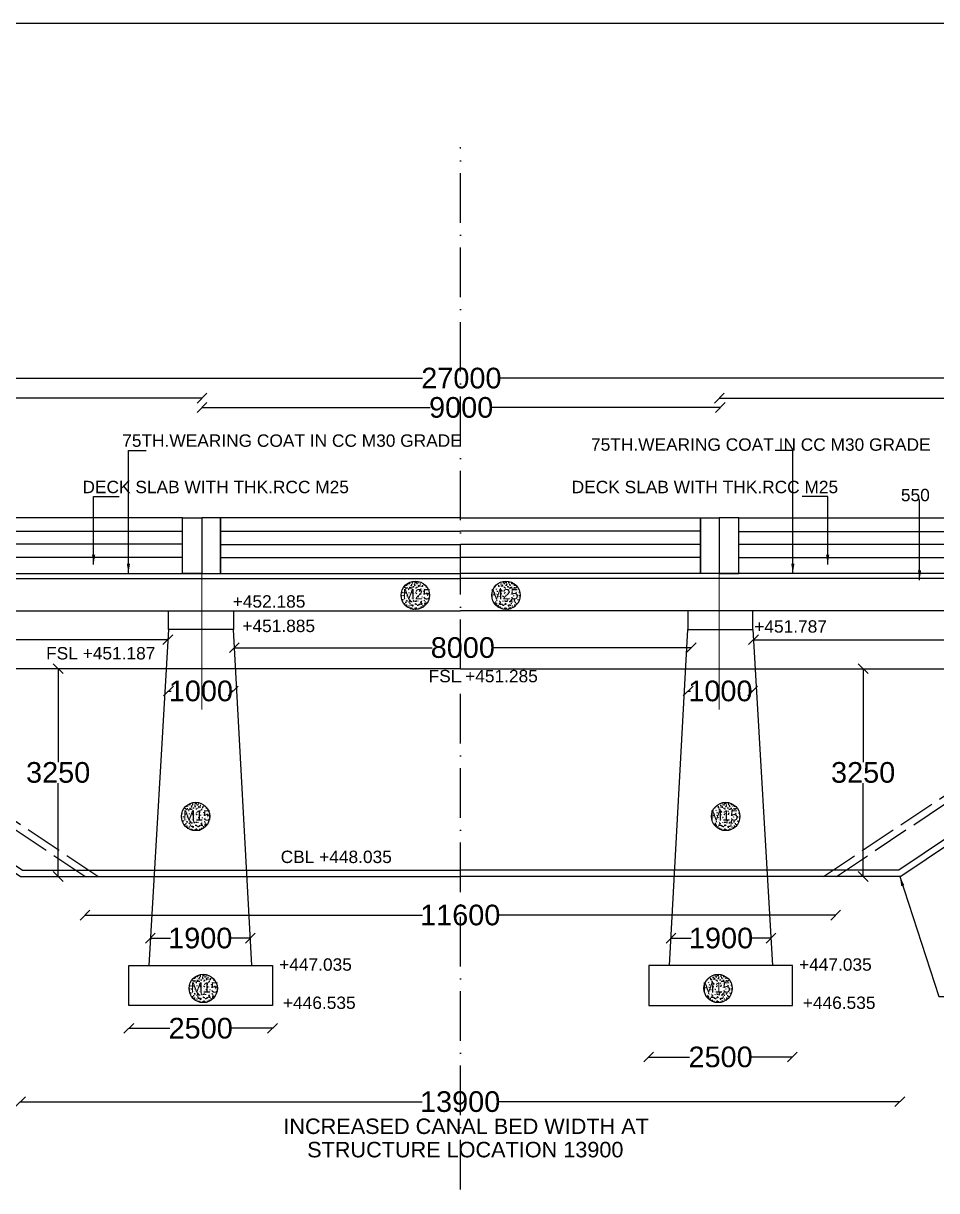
# Model space of a CAD drawing. Header units: millimetres. Extents: x 5124 to 3404099, y 2311 to 45957502.
# Drawn here: x 3370780 to 3379623, y 45946197 to 45957502 of the extents above; entities that cross this region are included whole.
import ezdxf

# ---------------------------------------------------------------- set-up
doc = ezdxf.new("R2010")
doc.units = ezdxf.units.MM
doc.header["$MEASUREMENT"] = 0
doc.linetypes.add('ACAD_ISO02W100', pattern=[15, 12, -3])
doc.linetypes.add('ACAD_ISO10W100', pattern=[18, 12, -3, 0, -3])
for name, color, linetype in [('DIMENSION', 7, 'Continuous'), ('DRAWING', 7, 'Continuous'), ('TEXT', 7, 'Continuous')]:
    doc.layers.add(name, color=color, linetype=linetype)
doc.styles.get("Standard").update_dxf_attribs({"font": 'arial.ttf', "height": 200})
doc.dimstyles.get("Standard").update_dxf_attribs({"dimtxt": 200, "dimasz": 110, "dimexe": 0.18, "dimexo": 0.0625, "dimgap": 0.09, "dimtad": 0, "dimtih": 1, "dimtoh": 1, "dimdec": 0, "dimzin": 0, "dimdsep": 46, "dimtxsty": 'Standard', "dimblk": 'OBLIQUE', "dimcen": 0.09, "dimse1": 1, "dimse2": 1, "dimadec": 0, "dimazin": 0, "dimtfac": 1, "dimtdec": 0, "dimtofl": 0, "dimtmove": 0, "dimatfit": 3, "dimfxl": 1, "dimtolj": 1, "dimtzin": 0, "dimarcsym": 0})

# ---------------------------------------------------------------- blocks, each defined once
blk = doc.blocks.new('_Oblique')
at = {"color": 0, "linetype": 'ByBlock', "lineweight": -2}
blk.add_line((-0.5, -0.5), (0.5, 0.5), dxfattribs=at)
blk = doc.blocks.new('*D30')
at = {"layer": 'Defpoints', "color": 0, "transparency": 16777216}
for p in [(3367443, 45954067), (3372509, 45953872), (3372509, 45952711)]:
    blk.add_point(p, dxfattribs=at)
at = {"layer": 'DRAWING', "color": 0, "lineweight": -2, "transparency": 16777216}
for p, q in [((3367443, 45953872), (3369678, 45953872)), ((3372509, 45953872), (3370275, 45953872))]:
    blk.add_line(p, q, dxfattribs=at)
at = {"layer": 'DRAWING', "color": 0, "lineweight": -2, "transparency": 16777216, "xscale": 95, "yscale": 95, "zscale": 95, "rotation": 180}
blk.add_blockref('_Oblique', (3367443, 45953872), dxfattribs=at)
at = {"layer": 'DRAWING', "color": 0, "lineweight": -2, "transparency": 16777216, "xscale": 95, "yscale": 95, "zscale": 95}
blk.add_blockref('_Oblique', (3372509, 45953872), dxfattribs=at)
at = {"layer": 'DRAWING', "color": 0, "transparency": 16777216, "insert": (3369976, 45953872), "char_height": 200, "attachment_point": 5}
blk.add_mtext('\\A1;9000', dxfattribs=at)
blk = doc.blocks.new('*D37')
at = {"layer": 'Defpoints', "color": 0, "transparency": 16777216}
for p in [(3367751, 45951532), (3367751, 45951521), (3372179, 45951521)]:
    blk.add_point(p, dxfattribs=at)
at = {"layer": 'DRAWING', "color": 0, "lineweight": -2, "transparency": 16777216}
for p, q in [((3367751, 45951532), (3369666, 45951532)), ((3372179, 45951532), (3370263, 45951532))]:
    blk.add_line(p, q, dxfattribs=at)
at = {"layer": 'DRAWING', "color": 0, "lineweight": -2, "transparency": 16777216, "xscale": 95, "yscale": 95, "zscale": 95, "rotation": 180}
blk.add_blockref('_Oblique', (3367751, 45951532), dxfattribs=at)
at = {"layer": 'DRAWING', "color": 0, "lineweight": -2, "transparency": 16777216, "xscale": 95, "yscale": 95, "zscale": 95}
blk.add_blockref('_Oblique', (3372179, 45951532), dxfattribs=at)
at = {"layer": 'DRAWING', "color": 0, "transparency": 16777216, "insert": (3369965, 45951532), "char_height": 200, "attachment_point": 5}
blk.add_mtext('\\A1;8000', dxfattribs=at)
blk = doc.blocks.new('*D42')
at = {"layer": 'Defpoints', "color": 0, "transparency": 16777216}
for p in [(3371117, 45951252), (3371117, 45949240), (3371117, 45949240)]:
    blk.add_point(p, dxfattribs=at)
at = {"layer": 'DRAWING', "color": 0, "lineweight": -2, "transparency": 16777216}
for p, q in [((3371117, 45951252), (3371117, 45950348)), ((3371117, 45949240), (3371117, 45950144))]:
    blk.add_line(p, q, dxfattribs=at)
at = {"layer": 'DRAWING', "color": 0, "lineweight": -2, "transparency": 16777216, "xscale": 95, "yscale": 95, "zscale": 95}
for p, rotation in [((3371117, 45951252), 90), ((3371117, 45949240), 270)]:
    blk.add_blockref('_Oblique', p, dxfattribs=dict(at, rotation=rotation))
at = {"layer": 'DRAWING', "color": 0, "transparency": 16777216, "insert": (3371117, 45950246), "char_height": 200, "attachment_point": 5}
blk.add_mtext('\\A1;3250', dxfattribs=at)
blk = doc.blocks.new('*D32')
at = {"layer": 'Defpoints', "color": 0, "transparency": 16777216}
for p in [(3372186, 45951045), (3372811, 45951045), (3372811, 45951035)]:
    blk.add_point(p, dxfattribs=at)
at = {"layer": 'DRAWING', "color": 0, "lineweight": -2, "transparency": 16777216}
for p, q in [((3372186, 45951035), (3372210, 45951035)), ((3372811, 45951035), (3372788, 45951035))]:
    blk.add_line(p, q, dxfattribs=at)
at = {"layer": 'DRAWING', "color": 0, "lineweight": -2, "transparency": 16777216, "xscale": 95, "yscale": 95, "zscale": 95, "rotation": 180}
blk.add_blockref('_Oblique', (3372186, 45951035), dxfattribs=at)
at = {"layer": 'DRAWING', "color": 0, "lineweight": -2, "transparency": 16777216, "xscale": 95, "yscale": 95, "zscale": 95}
blk.add_blockref('_Oblique', (3372811, 45951035), dxfattribs=at)
at = {"layer": 'DRAWING', "color": 0, "transparency": 16777216, "insert": (3372499, 45951035), "char_height": 200, "attachment_point": 5}
blk.add_mtext('\\A1;1000', dxfattribs=at)
blk = doc.blocks.new('*D43')
at = {"layer": 'Defpoints', "color": 0, "transparency": 16777216}
for p in [(3372009, 45948636), (3372978, 45948642), (3372978, 45948642)]:
    blk.add_point(p, dxfattribs=at)
at = {"layer": 'DRAWING', "color": 0, "lineweight": -2, "transparency": 16777216}
for p, q in [((3372009, 45948642), (3372204, 45948642)), ((3372978, 45948642), (3372782, 45948642))]:
    blk.add_line(p, q, dxfattribs=at)
at = {"layer": 'DRAWING', "color": 0, "lineweight": -2, "transparency": 16777216, "xscale": 95, "yscale": 95, "zscale": 95, "rotation": 180}
blk.add_blockref('_Oblique', (3372009, 45948642), dxfattribs=at)
at = {"layer": 'DRAWING', "color": 0, "lineweight": -2, "transparency": 16777216, "xscale": 95, "yscale": 95, "zscale": 95}
blk.add_blockref('_Oblique', (3372978, 45948642), dxfattribs=at)
at = {"layer": 'DRAWING', "color": 0, "transparency": 16777216, "insert": (3372493, 45948642), "char_height": 200, "attachment_point": 5}
blk.add_mtext('\\A1;1900', dxfattribs=at)
blk = doc.blocks.new('*D44')
at = {"layer": 'Defpoints', "color": 0, "transparency": 16777216}
for p in [(3371802, 45947992), (3373192, 45947992), (3373192, 45947769)]:
    blk.add_point(p, dxfattribs=at)
at = {"layer": 'DRAWING', "color": 0, "lineweight": -2, "transparency": 16777216}
for p, q in [((3371802, 45947769), (3372197, 45947769)), ((3373192, 45947769), (3372797, 45947769))]:
    blk.add_line(p, q, dxfattribs=at)
at = {"layer": 'DRAWING', "color": 0, "lineweight": -2, "transparency": 16777216, "xscale": 95, "yscale": 95, "zscale": 95, "rotation": 180}
blk.add_blockref('_Oblique', (3371802, 45947769), dxfattribs=at)
at = {"layer": 'DRAWING', "color": 0, "lineweight": -2, "transparency": 16777216, "xscale": 95, "yscale": 95, "zscale": 95}
blk.add_blockref('_Oblique', (3373192, 45947769), dxfattribs=at)
at = {"layer": 'DRAWING', "color": 0, "transparency": 16777216, "insert": (3372497, 45947769), "char_height": 200, "attachment_point": 5}
blk.add_mtext('\\A1;2500', dxfattribs=at)
blk = doc.blocks.new('*D45')
at = {"layer": 'Defpoints', "color": 0, "transparency": 16777216}
for p in [(3371376, 45949240), (3378645, 45949240), (3378645, 45948865)]:
    blk.add_point(p, dxfattribs=at)
at = {"layer": 'DRAWING', "color": 0, "lineweight": -2, "transparency": 16777216}
for p, q in [((3371376, 45948865), (3374644, 45948865)), ((3378645, 45948865), (3375377, 45948865))]:
    blk.add_line(p, q, dxfattribs=at)
at = {"layer": 'DRAWING', "color": 0, "lineweight": -2, "transparency": 16777216, "xscale": 95, "yscale": 95, "zscale": 95, "rotation": 180}
blk.add_blockref('_Oblique', (3371376, 45948865), dxfattribs=at)
at = {"layer": 'DRAWING', "color": 0, "lineweight": -2, "transparency": 16777216, "xscale": 95, "yscale": 95, "zscale": 95}
blk.add_blockref('_Oblique', (3378645, 45948865), dxfattribs=at)
at = {"layer": 'DRAWING', "color": 0, "transparency": 16777216, "insert": (3375010, 45948865), "char_height": 200, "attachment_point": 5}
blk.add_mtext('\\A1;11600', dxfattribs=at)
blk = doc.blocks.new('*D46')
at = {"layer": 'Defpoints', "color": 0, "transparency": 16777216}
for p in [(3372822, 45951482), (3377248, 45951482), (3377248, 45951455)]:
    blk.add_point(p, dxfattribs=at)
at = {"layer": 'DRAWING', "color": 0, "lineweight": -2, "transparency": 16777216}
for p, q in [((3372822, 45951455), (3374737, 45951455)), ((3377248, 45951455), (3375334, 45951455))]:
    blk.add_line(p, q, dxfattribs=at)
at = {"layer": 'DRAWING', "color": 0, "lineweight": -2, "transparency": 16777216, "xscale": 95, "yscale": 95, "zscale": 95, "rotation": 180}
blk.add_blockref('_Oblique', (3372822, 45951455), dxfattribs=at)
at = {"layer": 'DRAWING', "color": 0, "lineweight": -2, "transparency": 16777216, "xscale": 95, "yscale": 95, "zscale": 95}
blk.add_blockref('_Oblique', (3377248, 45951455), dxfattribs=at)
at = {"layer": 'DRAWING', "color": 0, "transparency": 16777216, "insert": (3375035, 45951455), "char_height": 200, "attachment_point": 5}
blk.add_mtext('\\A1;8000', dxfattribs=at)
blk = doc.blocks.new('*D33')
at = {"layer": 'Defpoints', "color": 0, "transparency": 16777216}
for p in [(3372509, 45953872), (3377528, 45953872), (3377528, 45953781)]:
    blk.add_point(p, dxfattribs=at)
at = {"layer": 'DRAWING', "color": 0, "lineweight": -2, "transparency": 16777216}
for p, q in [((3372509, 45953781), (3374720, 45953781)), ((3377528, 45953781), (3375317, 45953781))]:
    blk.add_line(p, q, dxfattribs=at)
at = {"layer": 'DRAWING', "color": 0, "lineweight": -2, "transparency": 16777216, "xscale": 95, "yscale": 95, "zscale": 95, "rotation": 180}
blk.add_blockref('_Oblique', (3372509, 45953781), dxfattribs=at)
at = {"layer": 'DRAWING', "color": 0, "lineweight": -2, "transparency": 16777216, "xscale": 95, "yscale": 95, "zscale": 95}
blk.add_blockref('_Oblique', (3377528, 45953781), dxfattribs=at)
at = {"layer": 'DRAWING', "color": 0, "transparency": 16777216, "insert": (3375019, 45953781), "char_height": 200, "attachment_point": 5}
blk.add_mtext('\\A1;9000', dxfattribs=at)
blk = doc.blocks.new('*D34')
at = {"layer": 'Defpoints', "color": 0, "transparency": 16777216}
for p in [(3367443, 45954067), (3382600, 45954067), (3382600, 45954065)]:
    blk.add_point(p, dxfattribs=at)
at = {"layer": 'DRAWING', "color": 0, "lineweight": -2, "transparency": 16777216}
for p, q in [((3367443, 45954065), (3374644, 45954065)), ((3382600, 45954065), (3375399, 45954065))]:
    blk.add_line(p, q, dxfattribs=at)
at = {"layer": 'DRAWING', "color": 0, "lineweight": -2, "transparency": 16777216, "xscale": 95, "yscale": 95, "zscale": 95, "rotation": 180}
blk.add_blockref('_Oblique', (3367443, 45954065), dxfattribs=at)
at = {"layer": 'DRAWING', "color": 0, "lineweight": -2, "transparency": 16777216, "xscale": 95, "yscale": 95, "zscale": 95}
blk.add_blockref('_Oblique', (3382600, 45954065), dxfattribs=at)
at = {"layer": 'DRAWING', "color": 0, "transparency": 16777216, "insert": (3375021, 45954065), "char_height": 200, "attachment_point": 5}
blk.add_mtext('\\A1;27000', dxfattribs=at)
blk = doc.blocks.new('*D47')
at = {"layer": 'Defpoints', "color": 0, "transparency": 16777216}
for p in [(3370753, 45949240), (3379266, 45949240), (3379266, 45947058)]:
    blk.add_point(p, dxfattribs=at)
at = {"layer": 'DRAWING', "color": 0, "lineweight": -2, "transparency": 16777216}
for p, q in [((3370753, 45947058), (3374643, 45947058)), ((3379266, 45947058), (3375376, 45947058))]:
    blk.add_line(p, q, dxfattribs=at)
at = {"layer": 'DRAWING', "color": 0, "lineweight": -2, "transparency": 16777216, "xscale": 95, "yscale": 95, "zscale": 95, "rotation": 180}
blk.add_blockref('_Oblique', (3370753, 45947058), dxfattribs=at)
at = {"layer": 'DRAWING', "color": 0, "lineweight": -2, "transparency": 16777216, "xscale": 95, "yscale": 95, "zscale": 95}
blk.add_blockref('_Oblique', (3379266, 45947058), dxfattribs=at)
at = {"layer": 'DRAWING', "color": 0, "transparency": 16777216, "insert": (3375009, 45947058), "char_height": 200, "attachment_point": 5}
blk.add_mtext('\\A1;13900', dxfattribs=at)
blk = doc.blocks.new('*D50')
at = {"layer": 'Defpoints', "color": 0, "transparency": 16777216}
for p in [(3382585, 45954067), (3377518, 45953872), (3377518, 45952711)]:
    blk.add_point(p, dxfattribs=at)
at = {"layer": 'DRAWING', "color": 0, "lineweight": -2, "transparency": 16777216}
for p, q in [((3377518, 45953872), (3379753, 45953872)), ((3382585, 45953872), (3380350, 45953872))]:
    blk.add_line(p, q, dxfattribs=at)
at = {"layer": 'DRAWING', "color": 0, "lineweight": -2, "transparency": 16777216, "xscale": 95, "yscale": 95, "zscale": 95, "rotation": 180}
blk.add_blockref('_Oblique', (3377518, 45953872), dxfattribs=at)
at = {"layer": 'DRAWING', "color": 0, "lineweight": -2, "transparency": 16777216, "xscale": 95, "yscale": 95, "zscale": 95}
blk.add_blockref('_Oblique', (3382585, 45953872), dxfattribs=at)
at = {"layer": 'DRAWING', "color": 0, "transparency": 16777216, "insert": (3380052, 45953872), "char_height": 200, "attachment_point": 5}
blk.add_mtext('\\A1;9000', dxfattribs=at)
blk = doc.blocks.new('*D51')
at = {"layer": 'Defpoints', "color": 0, "transparency": 16777216}
for p in [(3382277, 45951532), (3377849, 45951521), (3382277, 45951521)]:
    blk.add_point(p, dxfattribs=at)
at = {"layer": 'DRAWING', "color": 0, "lineweight": -2, "transparency": 16777216}
for p, q in [((3377849, 45951532), (3379765, 45951532)), ((3382277, 45951532), (3380362, 45951532))]:
    blk.add_line(p, q, dxfattribs=at)
at = {"layer": 'DRAWING', "color": 0, "lineweight": -2, "transparency": 16777216, "xscale": 95, "yscale": 95, "zscale": 95, "rotation": 180}
blk.add_blockref('_Oblique', (3377849, 45951532), dxfattribs=at)
at = {"layer": 'DRAWING', "color": 0, "lineweight": -2, "transparency": 16777216, "xscale": 95, "yscale": 95, "zscale": 95}
blk.add_blockref('_Oblique', (3382277, 45951532), dxfattribs=at)
at = {"layer": 'DRAWING', "color": 0, "transparency": 16777216, "insert": (3380063, 45951532), "char_height": 200, "attachment_point": 5}
blk.add_mtext('\\A1;8000', dxfattribs=at)
blk = doc.blocks.new('*D55')
at = {"layer": 'Defpoints', "color": 0, "transparency": 16777216}
for p in [(3378911, 45951252), (3378911, 45949240), (3378911, 45949240)]:
    blk.add_point(p, dxfattribs=at)
at = {"layer": 'DRAWING', "color": 0, "lineweight": -2, "transparency": 16777216}
for p, q in [((3378911, 45951252), (3378911, 45950348)), ((3378911, 45949240), (3378911, 45950144))]:
    blk.add_line(p, q, dxfattribs=at)
at = {"layer": 'DRAWING', "color": 0, "lineweight": -2, "transparency": 16777216, "xscale": 95, "yscale": 95, "zscale": 95}
for p, rotation in [((3378911, 45951252), 90), ((3378911, 45949240), 270)]:
    blk.add_blockref('_Oblique', p, dxfattribs=dict(at, rotation=rotation))
at = {"layer": 'DRAWING', "color": 0, "transparency": 16777216, "insert": (3378911, 45950246), "char_height": 200, "attachment_point": 5}
blk.add_mtext('\\A1;3250', dxfattribs=at)
blk = doc.blocks.new('*D36')
at = {"layer": 'Defpoints', "color": 0, "transparency": 16777216}
for p in [(3377217, 45951045), (3377217, 45951035), (3377842, 45951045)]:
    blk.add_point(p, dxfattribs=at)
at = {"layer": 'DRAWING', "color": 0, "lineweight": -2, "transparency": 16777216}
for p, q in [((3377217, 45951035), (3377240, 45951035)), ((3377842, 45951035), (3377818, 45951035))]:
    blk.add_line(p, q, dxfattribs=at)
at = {"layer": 'DRAWING', "color": 0, "lineweight": -2, "transparency": 16777216, "xscale": 95, "yscale": 95, "zscale": 95, "rotation": 180}
blk.add_blockref('_Oblique', (3377217, 45951035), dxfattribs=at)
at = {"layer": 'DRAWING', "color": 0, "lineweight": -2, "transparency": 16777216, "xscale": 95, "yscale": 95, "zscale": 95}
blk.add_blockref('_Oblique', (3377842, 45951035), dxfattribs=at)
at = {"layer": 'DRAWING', "color": 0, "transparency": 16777216, "insert": (3377529, 45951035), "char_height": 200, "attachment_point": 5}
blk.add_mtext('\\A1;1000', dxfattribs=at)
blk = doc.blocks.new('*D56')
at = {"layer": 'Defpoints', "color": 0, "transparency": 16777216}
for p in [(3377050, 45948642), (3377050, 45948642), (3378019, 45948636)]:
    blk.add_point(p, dxfattribs=at)
at = {"layer": 'DRAWING', "color": 0, "lineweight": -2, "transparency": 16777216}
for p, q in [((3377050, 45948642), (3377246, 45948642)), ((3378019, 45948642), (3377824, 45948642))]:
    blk.add_line(p, q, dxfattribs=at)
at = {"layer": 'DRAWING', "color": 0, "lineweight": -2, "transparency": 16777216, "xscale": 95, "yscale": 95, "zscale": 95, "rotation": 180}
blk.add_blockref('_Oblique', (3377050, 45948642), dxfattribs=at)
at = {"layer": 'DRAWING', "color": 0, "lineweight": -2, "transparency": 16777216, "xscale": 95, "yscale": 95, "zscale": 95}
blk.add_blockref('_Oblique', (3378019, 45948642), dxfattribs=at)
at = {"layer": 'DRAWING', "color": 0, "transparency": 16777216, "insert": (3377535, 45948642), "char_height": 200, "attachment_point": 5}
blk.add_mtext('\\A1;1900', dxfattribs=at)
blk = doc.blocks.new('*D57')
at = {"layer": 'Defpoints', "color": 0, "transparency": 16777216}
for p in [(3376835, 45947992), (3378226, 45947992), (3376835, 45947491)]:
    blk.add_point(p, dxfattribs=at)
at = {"layer": 'DRAWING', "color": 0, "lineweight": -2, "transparency": 16777216}
for p, q in [((3376835, 45947491), (3377231, 45947491)), ((3378226, 45947491), (3377831, 45947491))]:
    blk.add_line(p, q, dxfattribs=at)
at = {"layer": 'DRAWING', "color": 0, "lineweight": -2, "transparency": 16777216, "xscale": 95, "yscale": 95, "zscale": 95, "rotation": 180}
blk.add_blockref('_Oblique', (3376835, 45947491), dxfattribs=at)
at = {"layer": 'DRAWING', "color": 0, "lineweight": -2, "transparency": 16777216, "xscale": 95, "yscale": 95, "zscale": 95}
blk.add_blockref('_Oblique', (3378226, 45947491), dxfattribs=at)
at = {"layer": 'DRAWING', "color": 0, "transparency": 16777216, "insert": (3377531, 45947491), "char_height": 200, "attachment_point": 5}
blk.add_mtext('\\A1;2500', dxfattribs=at)

msp = doc.modelspace()

# ---------------------------------------------------------------- hatches: boundary and pattern name
at = {"layer": 'DRAWING'}
h = msp.add_hatch(dxfattribs=at)
h.set_pattern_fill('AR-CONC', color=256, scale=10, style=0)
h.set_pattern_definition([(50, (287107.72, -2203.606), (71.72601826, -6.2752135), [7.5, -82.5]), (355, (287107.72, -2203.606), (-13.87513336, 75.21921337), [6, -66]), (100.4514, (287113.7, -2204.13), (57.85093817, 68.94395421), [6.374019, -70.1142112]), (46.1842, (287107.72, -2183.61), (106.72410486, -16.55190143), [11.25, -123.75]), (96.6356, (287116.61, -2184.99), (93.46627055, 97.4117871), [9.5610288, -105.1713]), (351.1842, (287107.72, -2183.61), (93.46619451, 97.4118601), [9, -99]), (21, (287117.72, -2188.606), (59.69070521, -40.26188907), [7.5, -82.5]), (326, (287117.72, -2188.606), (24.33153319, 72.5150045), [6, -66]), (71.4514, (287122.695, -2191.96), (84.02226286, 32.25304967), [6.374019, -70.1142112]), (37.5, (287107.72, -2203.606), (1.215985532, 33.289385383), [0, -65.2, 0, -67, 0, -66.25]), (7.5, (287107.72, -2203.606), (26.306953744, 39.441171188), [0, -38.2, 0, -63.7, 0, -25.25]), (327.5, (287085.42, -2203.606), (53.382243617, -2.255487173), [0, -25, 0, -78, 0, -103.5]), (317.5, (287075.42, -2203.606), (58.318616934, 10.010498233), [0, -32.5, 0, -51.8, 0, -73.5])])
h.paths.add_polyline_path([(3374438.2, 45951962.7, 1), (3374712.1, 45951962.7, 1.000001)])
h.paths.add_polyline_path([(3374428.7, 45952047.6), (3374734.5, 45952047.6), (3374734.5, 45951895.5), (3374428.7, 45951895.5)], flags=9)
h = msp.add_hatch(dxfattribs=at)
h.set_pattern_fill('AR-CONC', color=256, scale=10, style=0)
h.set_pattern_definition([(130, (6462920.22, -2203.606), (-71.72601826, -6.2752135), [7.5, -82.5]), (185, (6462920.22, -2203.606), (13.87513336, 75.21921337), [6, -66]), (79.5486, (6462914.245, -2204.13), (-57.85093817, 68.94395421), [6.374019, -70.1142112]), (133.8158, (6462920.22, -2183.61), (-106.72410486, -16.55190143), [11.25, -123.75]), (83.3644, (6462911.33, -2184.99), (-93.46627055, 97.4117871), [9.5610288, -105.1713]), (188.8158, (6462920.22, -2183.61), (-93.46619451, 97.4118601), [9, -99]), (159, (6462910.22, -2188.606), (-59.69070521, -40.26188907), [7.5, -82.5]), (214, (6462910.22, -2188.606), (-24.33153319, 72.5150045), [6, -66]), (108.5486, (6462905.25, -2191.96), (-84.02226286, 32.25304967), [6.374019, -70.1142112]), (142.5, (6462920.223, -2203.606), (-1.215985532, 33.289385383), [0, -65.2, 0, -67, 0, -66.25]), (172.5, (6462920.223, -2203.606), (-26.306953744, 39.441171188), [0, -38.2, 0, -63.7, 0, -25.25]), (212.5, (6462942.523, -2203.606), (-53.382243617, -2.255487173), [0, -25, 0, -78, 0, -103.5]), (222.5, (6462952.523, -2203.606), (-58.318616934, 10.010498233), [0, -32.5, 0, -51.8, 0, -73.5])])
h.paths.add_polyline_path([(3375315.8, 45951962.7, 1), (3375589.7, 45951962.7, 1.000001)])
h.paths.add_polyline_path([(3375293.5, 45952047.6), (3375599.3, 45952047.6), (3375599.3, 45951895.5), (3375293.5, 45951895.5)], flags=9)
h = msp.add_hatch(dxfattribs=at)
h.set_pattern_fill('AR-CONC', color=256, scale=10, style=0)
h.set_pattern_definition([(50, (284980.404, -4345.725), (71.72601826, -6.2752135), [7.5, -82.5]), (355, (284980.404, -4345.725), (-13.87513336, 75.21921337), [6, -66]), (100.4514, (284986.38, -4346.25), (57.85093817, 68.94395421), [6.374019, -70.1142112]), (46.1842, (284980.4, -4325.725), (106.72410486, -16.55190143), [11.25, -123.75]), (96.6356, (284989.3, -4327.1), (93.46627055, 97.4117871), [9.5610288, -105.1713]), (351.1842, (284980.4, -4325.73), (93.46619451, 97.4118601), [9, -99]), (21, (284990.404, -4330.725), (59.69070521, -40.26188907), [7.5, -82.5]), (326, (284990.404, -4330.725), (24.33153319, 72.5150045), [6, -66]), (71.4514, (284995.38, -4334.08), (84.02226286, 32.25304967), [6.374019, -70.1142112]), (37.5, (284980.404, -4345.725), (1.215985532, 33.289385383), [0, -65.2, 0, -67, 0, -66.25]), (7.5, (284980.404, -4345.725), (26.306953744, 39.441171188), [0, -38.2, 0, -63.7, 0, -25.25]), (327.5, (284958.104, -4345.725), (53.382243617, -2.255487173), [0, -25, 0, -78, 0, -103.5]), (317.5, (284948.104, -4345.725), (58.318616934, 10.010498233), [0, -32.5, 0, -51.8, 0, -73.5])])
h.paths.add_polyline_path([(3372310.9, 45949820.6, 1), (3372584.8, 45949820.6, 1.000001)])
h.paths.add_polyline_path([(3372301.3, 45949905.5), (3372607.1, 45949905.5), (3372607.1, 45949753.4), (3372301.3, 45949753.4)], flags=9)
h = msp.add_hatch(dxfattribs=at)
h.set_pattern_fill('AR-CONC', color=256, scale=10, style=0)
h.set_pattern_definition([(130, (6465047.54, -4345.725), (-71.72601826, -6.2752135), [7.5, -82.5]), (185, (6465047.54, -4345.725), (13.87513336, 75.21921337), [6, -66]), (79.5486, (6465041.56, -4346.25), (-57.85093817, 68.94395421), [6.374019, -70.1142112]), (133.8158, (6465047.54, -4325.725), (-106.72410486, -16.55190143), [11.25, -123.75]), (83.3644, (6465038.65, -4327.1), (-93.46627055, 97.4117871), [9.5610288, -105.1713]), (188.8158, (6465047.54, -4325.73), (-93.46619451, 97.4118601), [9, -99]), (159, (6465037.54, -4330.725), (-59.69070521, -40.26188907), [7.5, -82.5]), (214, (6465037.54, -4330.725), (-24.33153319, 72.5150045), [6, -66]), (108.5486, (6465032.565, -4334.08), (-84.02226286, 32.25304967), [6.374019, -70.1142112]), (142.5, (6465047.54, -4345.725), (-1.215985532, 33.289385383), [0, -65.2, 0, -67, 0, -66.25]), (172.5, (6465047.54, -4345.725), (-26.306953744, 39.441171188), [0, -38.2, 0, -63.7, 0, -25.25]), (212.5, (6465069.84, -4345.725), (-53.382243617, -2.255487173), [0, -25, 0, -78, 0, -103.5]), (222.5, (6465079.84, -4345.725), (-58.318616934, 10.010498233), [0, -32.5, 0, -51.8, 0, -73.5])])
h.paths.add_polyline_path([(3377443.1, 45949820.6, 1), (3377717, 45949820.6, 1.000001)])
h.paths.add_polyline_path([(3377420.8, 45949905.5), (3377726.6, 45949905.5), (3377726.6, 45949753.4), (3377420.8, 45949753.4)], flags=9)
h = msp.add_hatch(dxfattribs=at)
h.set_pattern_fill('AR-CONC', color=256, scale=10, style=0)
h.set_pattern_definition([(50, (285054.234, -6011.41), (71.72601826, -6.2752135), [7.5, -82.5]), (355, (285054.234, -6011.41), (-13.87513336, 75.21921337), [6, -66]), (100.4514, (285060.21, -6011.934), (57.85093817, 68.94395421), [6.374019, -70.1142112]), (46.1842, (285054.23, -5991.41), (106.72410486, -16.55190143), [11.25, -123.75]), (96.6356, (285063.13, -5992.79), (93.46627055, 97.4117871), [9.5610288, -105.1713]), (351.1842, (285054.23, -5991.41), (93.46619451, 97.4118601), [9, -99]), (21, (285064.234, -5996.41), (59.69070521, -40.26188907), [7.5, -82.5]), (326, (285064.234, -5996.41), (24.33153319, 72.5150045), [6, -66]), (71.4514, (285069.21, -5999.77), (84.02226286, 32.25304967), [6.374019, -70.1142112]), (37.5, (285054.234, -6011.411), (1.215985532, 33.289385383), [0, -65.2, 0, -67, 0, -66.25]), (7.5, (285054.234, -6011.41), (26.306953744, 39.441171188), [0, -38.2, 0, -63.7, 0, -25.25]), (327.5, (285031.934, -6011.411), (53.382243617, -2.255487173), [0, -25, 0, -78, 0, -103.5]), (317.5, (285021.934, -6011.41), (58.318616934, 10.010498233), [0, -32.5, 0, -51.8, 0, -73.5])])
h.paths.add_polyline_path([(3372384.7, 45948154.9, 1), (3372658.7, 45948154.9, 1.000001)])
h.paths.add_polyline_path([(3372375.2, 45948239.8), (3372681, 45948239.8), (3372681, 45948087.7), (3372375.2, 45948087.7)], flags=9)
h = msp.add_hatch(dxfattribs=at)
h.set_pattern_fill('AR-CONC', color=256, scale=10, style=0)
h.set_pattern_definition([(130, (6464973.71, -6011.41), (-71.72601826, -6.2752135), [7.5, -82.5]), (185, (6464973.71, -6011.41), (13.87513336, 75.21921337), [6, -66]), (79.5486, (6464967.73, -6011.934), (-57.85093817, 68.94395421), [6.374019, -70.1142112]), (133.8158, (6464973.71, -5991.41), (-106.72410486, -16.55190143), [11.25, -123.75]), (83.3644, (6464964.82, -5992.79), (-93.46627055, 97.4117871), [9.5610288, -105.1713]), (188.8158, (6464973.71, -5991.41), (-93.46619451, 97.4118601), [9, -99]), (159, (6464963.71, -5996.41), (-59.69070521, -40.26188907), [7.5, -82.5]), (214, (6464963.71, -5996.41), (-24.33153319, 72.5150045), [6, -66]), (108.5486, (6464958.735, -5999.77), (-84.02226286, 32.25304967), [6.374019, -70.1142112]), (142.5, (6464973.71, -6011.411), (-1.215985532, 33.289385383), [0, -65.2, 0, -67, 0, -66.25]), (172.5, (6464973.71, -6011.41), (-26.306953744, 39.441171188), [0, -38.2, 0, -63.7, 0, -25.25]), (212.5, (6464996.01, -6011.411), (-53.382243617, -2.255487173), [0, -25, 0, -78, 0, -103.5]), (222.5, (6465006.01, -6011.41), (-58.318616934, 10.010498233), [0, -32.5, 0, -51.8, 0, -73.5])])
h.paths.add_polyline_path([(3377369.3, 45948154.9, 1), (3377643.2, 45948154.9, 1.000001)])
h.paths.add_polyline_path([(3377347, 45948239.8), (3377652.8, 45948239.8), (3377652.8, 45948087.7), (3377347, 45948087.7)], flags=9)

# ---------------------------------------------------------------- linework, layer by layer
for points in [[(3404098.8, 45957501.5), (3354355.4, 45957501.5), (3354355.4, 45924050.1), (3404098.8, 45924050.1)], [(3372509.5, 45952174), (3372321.2, 45952174), (3372321.2, 45952711.3), (3372509.5, 45952711.3)], [(3372690, 45952712.5), (3372509.5, 45952712.5), (3372509.5, 45952174), (3372690, 45952174)], [(3377337.9, 45952712.5), (3377518.5, 45952712.5), (3377518.5, 45952174), (3377337.9, 45952174)], [(3377518.5, 45952174), (3377706.7, 45952174), (3377706.7, 45952711.3), (3377518.5, 45952711.3)], [(3372185.2, 45951812.7), (3372814, 45951812.7), (3372814, 45951632.6), (3372185.2, 45951632.6)], [(3377842.8, 45951812.7), (3377214, 45951812.7), (3377214, 45951632.6), (3377842.8, 45951632.6)], [(3371802.1, 45948376), (3373192.5, 45948376), (3373192.5, 45947991.5), (3371802.1, 45947991.5)], [(3378225.8, 45948376), (3376835.5, 45948376), (3376835.5, 45947991.5), (3378225.8, 45947991.5)]]:
    msp.add_lwpolyline(points, close=True, dxfattribs=at)
at = {"layer": 'DRAWING', "linetype": 'ACAD_ISO10W100', "ltscale": 40}
msp.add_lwpolyline([(3375014, 45946208), (3375014, 45956303.6)], dxfattribs=at)
at = {"layer": 'DRAWING'}
for points in [[(3372321.2, 45952711.3), (3367640, 45952711.3)], [(3375014, 45952712.5), (3372690, 45952712.5), (3372690, 45952174)], [(3375014, 45952712.5), (3377337.9, 45952712.5), (3377337.9, 45952174)], [(3377706.7, 45952711.3), (3382387.9, 45952711.3)], [(3372321.2, 45952580.4), (3367640, 45952580.4)], [(3372690, 45952582.7), (3375014, 45952582.7)], [(3377337.9, 45952582.7), (3375014, 45952582.7)], [(3377706.7, 45952580.4), (3382387.9, 45952580.4)], [(3372321.2, 45952457.3), (3367640, 45952457.3)], [(3372690, 45952455.8), (3375014, 45952455.8)], [(3377337.9, 45952455.8), (3375014, 45952455.8)], [(3377706.7, 45952457.3), (3382387.9, 45952457.3)], [(3372321.2, 45952329.9), (3367640, 45952329.9)], [(3372690, 45952329.8), (3375014, 45952329.8)], [(3377337.9, 45952329.8), (3375014, 45952329.8)], [(3377706.7, 45952329.9), (3382387.9, 45952329.9)], [(3365254.4, 45952125.8), (3375014, 45952125.8)], [(3367123.2, 45952174), (3375014, 45952174)], [(3382904.8, 45952174), (3375014, 45952174)], [(3384725.5, 45952125.8), (3375014, 45952125.8)], [(3367750.8, 45951812.7), (3375014, 45951812.7)], [(3382277.1, 45951812.7), (3375014, 45951812.7)], [(3367122.6, 45951677.8), (3370752.7, 45949240.2), (3375014, 45949240.2)], [(3367122.7, 45951751.4), (3370771.4, 45949301.3), (3375014, 45949301.3)], [(3382905.3, 45951751.4), (3379256.6, 45949301.3), (3375014, 45949301.3)], [(3382905.4, 45951677.8), (3379275.2, 45949240.2), (3375014, 45949240.2)], [(3372185.2, 45951632.6), (3371993.5, 45948376)], [(3372992.2, 45948376), (3372814, 45951632.6)], [(3377035.8, 45948376), (3377214, 45951632.6)], [(3377842.8, 45951632.6), (3378034.5, 45948376)], [(3375014, 45951251.5), (3367750.8, 45951251.5)], [(3375014, 45951251.5), (3382277.1, 45951251.5)]]:
    msp.add_lwpolyline(points, dxfattribs=at)
at = {"layer": 'DRAWING', "const_width": 10}
for points in [[(3372509.5, 45952174), (3372509.5, 45952712.5)], [(3377518.5, 45952174), (3377518.5, 45952712.5)], [(3372509.5, 45952174), (3372509.5, 45950854.4)], [(3377518.5, 45952174), (3377518.5, 45950854.4)]]:
    msp.add_lwpolyline(points, dxfattribs=at)
at = {"layer": 'DRAWING', "linetype": 'ACAD_ISO02W100', "ltscale": 30}
for points in [[(3371500.3, 45949240.2), (3367443.1, 45951949)], [(3378527.6, 45949240.2), (3382584.9, 45951949)], [(3371375.7, 45949240.2), (3367443.1, 45951865.8)], [(3378652.3, 45949240.2), (3382584.9, 45951865.8)]]:
    msp.add_lwpolyline(points, dxfattribs=at)
at = {"layer": 'DRAWING'}
for centre in [(3374575.2, 45951962.7), (3375452.8, 45951962.7), (3372447.9, 45949820.6), (3377580.1, 45949820.6), (3372521.7, 45948154.9), (3377506.2, 45948154.9)]:
    msp.add_circle(centre, 137, dxfattribs=at)

# ---------------------------------------------------------------- texts
at = {"layer": 'DRAWING', "char_height": 100, "width": 483.458}
for s, insert, attachment_point in [('M25', (3374453.7, 45952022.6), 1), ('M25', (3375574.3, 45952022.6), 3), ('M15', (3372326.3, 45949880.5), 1), ('M15', (3377701.6, 45949880.5), 3), ('M15', (3372400.2, 45948214.8), 1), ('M15', (3377627.8, 45948214.8), 3)]:
    msp.add_mtext(s, dxfattribs=dict(at, insert=insert, attachment_point=attachment_point))
at = {"layer": 'TEXT'}
for s, height, p in [('75TH.WEARING COAT IN CC M30 GRADE', 120, (3371737.4, 45953400.7)), ('75TH.WEARING COAT IN CC M30 GRADE', 120, (3376276.5, 45953362.4)), ('DECK SLAB WITH THK.RCC M25', 120, (3371352.4, 45952951.5)), ('DECK SLAB WITH THK.RCC M25', 120, (3376089.2, 45952951.5)), ('550', 120, (3379276.8, 45952873.6)), (' +452.185', 120, (3372760.5, 45951843.2)), (' +451.885', 120, (3372853.9, 45951606.3)), (' +451.787', 120, (3377810.3, 45951600.9)), ('FSL +451.187', 120, (3371000.3, 45951341.1)), ('FSL +451.285', 120, (3374703.7, 45951120.1)), ('CBL +448.035', 120, (3373271.5, 45949369.7)), (' +447.035', 120, (3373210.4, 45948327)), (' +447.035', 120, (3378243.7, 45948327)), (' +446.535', 120, (3373246.8, 45947956.6)), (' +446.535', 120, (3378280.2, 45947956.6)), ('INCREASED CANAL BED WIDTH AT ', 150, (3373297.6, 45946745.6)), ('STRUCTURE LOCATION 13900', 150, (3373528, 45946519.5))]:
    msp.add_text(s, height=height, dxfattribs=at).set_placement(p)

# ---------------------------------------------------------------- dimensions: what is measured, and where the dimension line sits
at = {"layer": 'DRAWING'}
for base, p1, p2, text, picture, middle in [((3382599.9, 45954064.7), (3367443.1, 45954066.7), (3382599.9, 45954066.7), '27000', '*D34', (3375021.5, 45954064.7)), ((3372509.5, 45953872.2), (3367443.1, 45954066.7), (3372509.5, 45952711.3), '9000', '*D30', (3369976.3, 45953872.2)), ((3377528.1, 45953781.2), (3372509.5, 45953872.2), (3377528.1, 45953872.2), '9000', '*D33', (3375018.8, 45953781.2)), ((3367750.8, 45951532.5), (3372178.6, 45951520.8), (3367750.8, 45951520.8), '8000', '*D37', (3369964.7, 45951532.5)), ((3377247.9, 45951454.9), (3372822.2, 45951482.2), (3377247.9, 45951482.2), '8000', '*D46', (3375035, 45951454.9)), ((3372811.2, 45951034.9), (3372186, 45951045.4), (3372811.2, 45951045.4), '1000', '*D32', (3372498.6, 45951034.9)), ((3379265.8, 45947058.4), (3370752.7, 45949240.2), (3379265.8, 45949240.2), '13900', '*D47', (3375009.3, 45947058.4)), ((3378645.3, 45948864.8), (3371375.7, 45949240.2), (3378645.3, 45949240.2), '11600', '*D45', (3375010.5, 45948864.8)), ((3372977.6, 45948641.7), (3372008.8, 45948635.9), (3372977.6, 45948641.7), '1900', '*D43', (3372493.2, 45948641.7)), ((3373192.5, 45947768.8), (3371802.1, 45947991.5), (3373192.5, 45947991.5), '2500', '*D44', (3372497.3, 45947768.8))]:
    dim = msp.add_linear_dim(base=base, p1=p1, p2=p2, text=text, dimstyle='Standard', override={"dimasz": 95, "dimarcsym": 1}, dxfattribs=at)
    dim.commit()
    dim.dimension.update_dxf_attribs({"geometry": picture, "text_midpoint": middle})
for base, p1, p2, angle, text, picture, middle in [((3377518.5, 45953872.2), (3382584.9, 45954066.7), (3377518.5, 45952711.3), 180, '9000', '*D50', (3380051.7, 45953872.2)), ((3382277.1, 45951532.5), (3377849.3, 45951520.8), (3382277.1, 45951520.8), 180, '8000', '*D51', (3380063.2, 45951532.5)), ((3371117.3, 45949240.2), (3371117.3, 45951251.5), (3371117.3, 45949240.2), 90, '3250', '*D42', (3371117.3, 45950245.9)), ((3378910.7, 45949240.2), (3378910.7, 45951251.5), (3378910.7, 45949240.2), 90, '3250', '*D55', (3378910.7, 45950245.9)), ((3377216.7, 45951034.9), (3377841.9, 45951045.4), (3377216.7, 45951045.4), 180, '1000', '*D36', (3377529.3, 45951034.9)), ((3377050.3, 45948641.7), (3378019.2, 45948635.9), (3377050.3, 45948641.7), 180, '1900', '*D56', (3377534.7, 45948641.7))]:
    dim = msp.add_linear_dim(base=base, p1=p1, p2=p2, angle=angle, text=text, dimstyle='Standard', override={"dimasz": 95, "dimarcsym": 1}, dxfattribs=at)
    dim.commit()
    dim.dimension.update_dxf_attribs({"geometry": picture, "text_midpoint": middle})
dim = msp.add_linear_dim(base=(3376835.5, 45947491.2), p1=(3378225.8, 45947991.5), p2=(3376835.5, 45947991.5), angle=180, text='2500', dimstyle='Standard', override={"dimasz": 95, "dimarcsym": 1}, dxfattribs=at)
dim.commit()
dim.dimension.update_dxf_attribs({"geometry": '*D57', "text_midpoint": (3377530.6, 45947491.2), "dimtype": 160})

# ---------------------------------------------------------------- leaders
at = {"layer": 'DIMENSION'}
msp.add_leader([(3379265.8, 45949240.2), (3379644.4, 45948076.4), (3380510.1, 45948076.4)], dimstyle='Standard', override={"dimasz": 95, "dimgap": 0.09, "dimtad": 0, "dimarcsym": 1}, dxfattribs=at)
at = {"layer": 'DRAWING'}
for points in [[(3371797.7, 45952174.8), (3371797.7, 45953363.4), (3371968.9, 45953363.4)], [(3378230.3, 45952174.8), (3378230.3, 45953363.4), (3378059.1, 45953363.4)], [(3371460.1, 45952261), (3371460.1, 45952920.8), (3371708.3, 45952920.8)], [(3378567.8, 45952261), (3378567.8, 45952920.8), (3378319.7, 45952920.8)], [(3379457.2, 45952109.1), (3379457.2, 45952890.4)]]:
    msp.add_leader(points, dimstyle='Standard', override={"dimasz": 95, "dimgap": 0.09, "dimtad": 0, "dimarcsym": 1}, dxfattribs=at)

doc.saveas('drawing.dxf')
